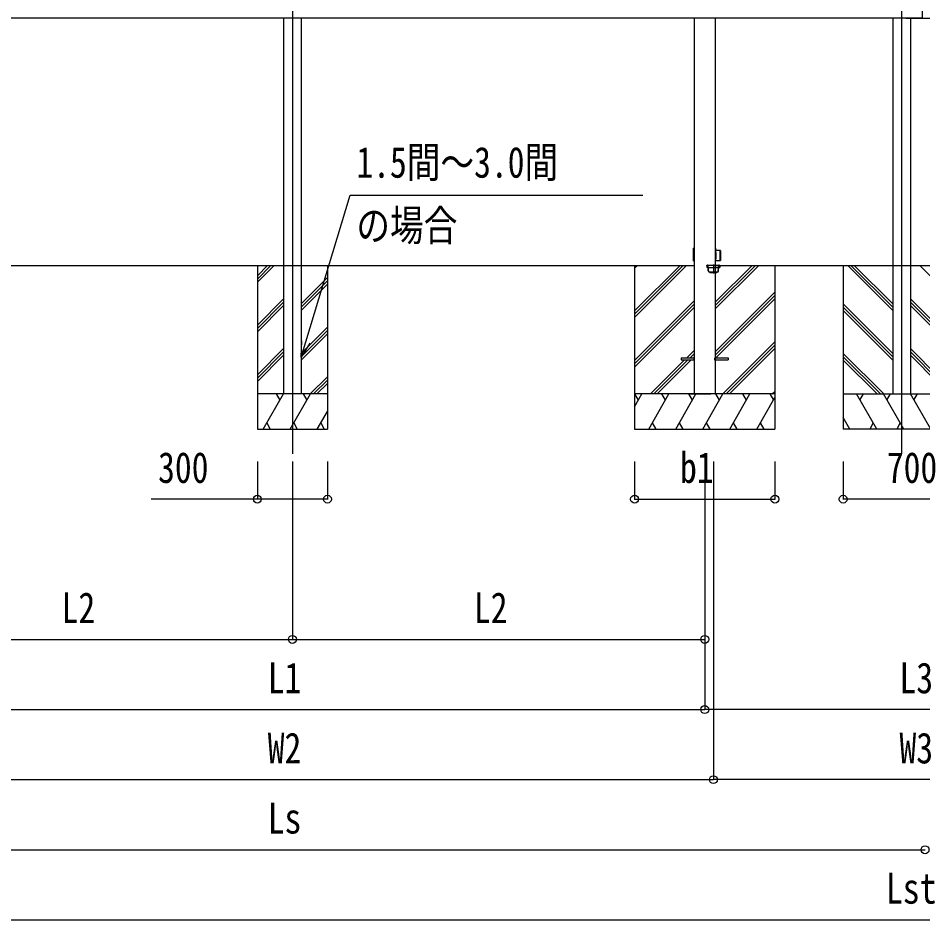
# Model space of a CAD drawing. Units: millimetres, scale not verified. Extents: x -16820 to 16820, y -11881 to 11886.
# Drawn here: x -12951 to -9082, y -7590 to -3732 of the extents above; entities that cross this region are included whole.
import ezdxf
from ezdxf.enums import TextEntityAlignment as Align

# ---------------------------------------------------------------- set-up
doc = ezdxf.new("R2010")
doc.units = ezdxf.units.MM
doc.header["$LTSCALE"] = 40
for name, color, linetype in [('0-4_YKK_12', 2, 'Continuous'), ('0-5_YKK_13', 4, 'Continuous'), ('0-6_YKK_A1', 4, 'Continuous'), ('0-7_YKK_D', 6, 'Continuous'), ('0-9_YSS_K', 3, 'Continuous')]:
    doc.layers.add(name, color=color, linetype=linetype)
doc.styles.add('ＭＳ ゴシック', font='')
doc.styles.get('ＭＳ ゴシック').set_extended_font_data('MS Gothic')

msp = doc.modelspace()

# ---------------------------------------------------------------- linework, layer by layer
at = {"layer": '0-4_YKK_12'}
for p, q in [((-11777.92, -2050.26), (-11777.92, -5596.64)), ((-9172.92, -2050.26), (-9172.92, -5596.64)), ((-9977.92, -4786.36), (-9977.92, -4824.36))]:
    msp.add_line(p, q, dxfattribs=at)
at = {"layer": '0-5_YKK_13'}
for p, q in [((-9083.42, -3733.06), (-9083.42, -3731.76)), ((-9081.86, -3732.96), (-9083.42, -3733.06)), ((-10005.92, -4789.36), (-9949.92, -4789.36)), ((-10001.78, -4791.36), (-10005.42, -4791.36)), ((-10005.42, -4791.36), (-10005.42, -4799.36)), ((-10000.8, -4791.11), (-10001.82, -4791.11)), ((-9999.81, -4813.88), (-10001.79, -4791.27)), ((-9954.06, -4791.36), (-10001.78, -4791.36)), ((-9998.82, -4813.79), (-10000.8, -4791.18)), ((-9957.02, -4813.79), (-9955.05, -4791.18)), ((-9956.03, -4813.88), (-9954.05, -4791.27)), ((-9955.04, -4791.11), (-9954.02, -4791.11)), ((-9950.42, -4791.36), (-9954.06, -4791.36)), ((-9950.42, -4791.36), (-9950.42, -4799.36)), ((-9949.92, -4790.36), (-9949.92, -4789.36)), ((-10001.08, -4799.36), (-10005.42, -4799.36)), ((-10001.08, -4799.36), (-9954.76, -4799.36)), ((-10000.06, -4799.61), (-10001.06, -4799.61)), ((-9993.84, -4818.36), (-9961.61, -4818.36)), ((-9962, -4819.36), (-9993.84, -4819.36)), ((-9962.92, -4821.36), (-9962.92, -4819.36)), ((-9955.78, -4799.61), (-9954.78, -4799.61)), ((-9954.76, -4799.36), (-9950.42, -4799.36))]:
    msp.add_line(p, q, dxfattribs=at)
for points in [[(-9949.92, -4790.36), (-10005.92, -4790.36), (-10005.92, -4789.36)], [(-9992.92, -4819.36), (-9992.92, -4821.36), (-9962.92, -4821.36)]]:
    msp.add_lwpolyline(points, dxfattribs=at)
for centre, radius, start, end in [((-10002.79, -4791.36), 2, 5, 90), ((-10002.79, -4791.36), 1, 5, 90), ((-9953.05, -4791.36), 2, 90, 175), ((-9953.05, -4791.36), 1, 90, 175), ((-9993.84, -4813.36), 6, 185, 270), ((-9993.84, -4813.36), 5, 185, 270), ((-9962, -4813.36), 5, 270, 355), ((-9962, -4813.36), 6, 270, 355)]:
    msp.add_arc(centre, radius, start, end, dxfattribs=at)
at = {"layer": '0-6_YKK_A1'}
for p, q in [((-9083.42, -3732.76), (-9083.42, -3608.76)), ((-11815.42, -3732.76), (-11815.42, -5340.36)), ((-11740.42, -3732.76), (-11740.42, -5340.36)), ((-10060.12, -3732.76), (-10060.12, -5340.36)), ((-9969.72, -3732.76), (-9969.72, -5340.36)), ((-9210.42, -3732.76), (-9210.42, -5340.36)), ((-9154.31, -3732.76), (-8992.14, -3732.76)), ((-9135.42, -3732.76), (-9135.42, -5340.36)), ((-10061.84, -4715.86), (-10061.14, -4715.86)), ((-10061.14, -4716.15), (-10061.42, -4748.11)), ((-10061.14, -4715.86), (-10060.12, -4715.86)), ((-10061.14, -4715.86), (-10061.14, -4716.15)), ((-10060.12, -4716.15), (-10061.14, -4716.15)), ((-9969.2, -4716.15), (-9969.72, -4716.15)), ((-9969.2, -4715.86), (-9969.2, -4716.15)), ((-9969.04, -4734.57), (-9969.2, -4716.15)), ((-9968.2, -4716.15), (-9968.05, -4733.44)), ((-10061.42, -4748.11), (-10062.42, -4748.11)), ((-10061.42, -4748.11), (-10061.23, -4770.06)), ((-10060.12, -4748.11), (-10061.42, -4748.11)), ((-9967.92, -4748.11), (-9969.72, -4748.11)), ((-9948.22, -4727.1), (-9968.11, -4726.75)), ((-9967.8, -4734.6), (-9967.92, -4748.11)), ((-9967.92, -4748.11), (-9967.8, -4761.61)), ((-9948.22, -4748.11), (-9948.22, -4727.1)), ((-9948.22, -4769.11), (-9948.22, -4748.11)), ((-9947.92, -4727.4), (-9947.92, -4768.81)), ((-13495.72, -4790.36), (-10060.12, -4790.36)), ((-11927.92, -4790.36), (-11927.92, -5490.36)), ((-11927.92, -4834.34), (-11883.94, -4790.36)), ((-11927.92, -4848.48), (-11869.8, -4790.36)), ((-11927.92, -4862.62), (-11855.66, -4790.36)), ((-11627.92, -4790.36), (-11627.92, -5490.36)), ((-10314.67, -4790.36), (-10314.67, -5490.36)), ((-10314.67, -4984.53), (-10120.49, -4790.36)), ((-10314.67, -4998.68), (-10106.35, -4790.36)), ((-10314.67, -5012.82), (-10092.21, -4790.36)), ((-10314.67, -4800.69), (-10304.34, -4790.36)), ((-10061.23, -4770.36), (-10061.93, -4770.36)), ((-10061.23, -4770.06), (-10060.12, -4770.06)), ((-10061.23, -4770.36), (-10061.23, -4770.06)), ((-10060.12, -4770.36), (-10061.23, -4770.36)), ((-9969.72, -4770.06), (-9969.11, -4770.06)), ((-9969.11, -4770.36), (-9969.72, -4770.36)), ((-9969.72, -4790.36), (-8183.12, -4790.36)), ((-9969.47, -4975.99), (-9783.84, -4790.36)), ((-9969.47, -4961.84), (-9797.98, -4790.36)), ((-9969.47, -4947.7), (-9812.12, -4790.36)), ((-9969.11, -4770.06), (-9969.04, -4761.65)), ((-9969.11, -4770.36), (-9969.11, -4770.06)), ((-9968.41, -4770.36), (-9969.11, -4770.36)), ((-9968.05, -4762.77), (-9968.11, -4770.06)), ((-9968.11, -4769.46), (-9948.22, -4769.11)), ((-9714.67, -4790.36), (-9714.67, -5490.36)), ((-9422.92, -4790.36), (-9422.92, -5490.36)), ((-9210.42, -4983.49), (-9403.55, -4790.36)), ((-9210.42, -4969.34), (-9389.41, -4790.36)), ((-9210.42, -4955.2), (-9375.27, -4790.36)), ((-8722.92, -5162.62), (-9095.18, -4790.36)), ((-11740.42, -4955.2), (-11627.92, -4842.7)), ((-11740.42, -4969.34), (-11627.92, -4856.85)), ((-11740.42, -4983.49), (-11627.92, -4870.99)), ((-9969.47, -5159.83), (-9714.67, -4905.03)), ((-11927.92, -5046.47), (-11815.42, -4933.97)), ((-11927.92, -5060.61), (-11815.42, -4948.11)), ((-10314.67, -5196.66), (-10059.87, -4941.87)), ((-9969.47, -5173.97), (-9714.67, -4919.18)), ((-9967.21, -5185.86), (-9714.67, -4933.32)), ((-8729.03, -5340.36), (-9135.42, -4933.97)), ((-8743.17, -5340.36), (-9135.42, -4948.11)), ((-11927.92, -5074.75), (-11815.42, -4962.25)), ((-10314.67, -5210.81), (-10059.87, -4956.01)), ((-10314.67, -5224.95), (-10059.87, -4970.15)), ((-9210.42, -5167.33), (-9422.92, -4954.83)), ((-9210.42, -5181.47), (-9422.92, -4968.98)), ((-9210.42, -5195.62), (-9422.92, -4983.12)), ((-8757.31, -5340.36), (-9135.42, -4962.25)), ((-11740.42, -5167.33), (-11627.92, -5054.83)), ((-11740.42, -5181.47), (-11627.92, -5068.98)), ((-11740.42, -5195.62), (-11627.92, -5083.12)), ((-9937.86, -5340.36), (-9714.67, -5117.17)), ((-9923.72, -5340.36), (-9714.67, -5131.31)), ((-9909.58, -5340.36), (-9714.67, -5145.45)), ((-11927.92, -5258.6), (-11815.42, -5146.1)), ((-11927.92, -5272.74), (-11815.42, -5160.24)), ((-11927.92, -5286.88), (-11815.42, -5174.38)), ((-10091.73, -5185.86), (-10059.87, -5154)), ((-10077.59, -5185.86), (-10059.87, -5168.14)), ((-10063.44, -5185.86), (-10059.87, -5182.28)), ((-9249.53, -5340.36), (-9422.92, -5166.97)), ((-9263.67, -5340.36), (-9422.92, -5181.11)), ((-9017.42, -5264.1), (-9135.42, -5146.1)), ((-9017.42, -5278.24), (-9135.42, -5160.24)), ((-9017.42, -5292.38), (-9135.42, -5174.38)), ((-10246.23, -5340.36), (-10100.73, -5194.86)), ((-10232.09, -5340.36), (-10086.59, -5194.86)), ((-10217.94, -5340.36), (-10072.44, -5194.86)), ((-10114.98, -5185.86), (-10114.98, -5194.86)), ((-10114.98, -5185.86), (-10059.98, -5185.86)), ((-10114.98, -5185.86), (-10114.98, -5194.86)), ((-10114.98, -5185.86), (-10059.98, -5185.86)), ((-10114.98, -5194.86), (-10059.98, -5194.86)), ((-10114.98, -5194.86), (-10059.98, -5194.86)), ((-10058.32, -5185.36), (-10060.12, -5185.36)), ((-10060.12, -5195.34), (-10060.12, -5185.37)), ((-10060.12, -5195.34), (-10060.12, -5185.37)), ((-10060.12, -5195.36), (-10058.32, -5195.36)), ((-10058.32, -5195.34), (-10058.32, -5185.37)), ((-9969.72, -5185.36), (-9971.52, -5185.36)), ((-9971.52, -5195.34), (-9971.52, -5185.37)), ((-9971.52, -5195.36), (-9969.72, -5195.36)), ((-9969.98, -5185.86), (-9914.98, -5185.86)), ((-9969.98, -5185.86), (-9914.98, -5185.86)), ((-9969.98, -5194.86), (-9914.98, -5194.86)), ((-9969.98, -5194.86), (-9914.98, -5194.86)), ((-9969.72, -5195.34), (-9969.72, -5185.37)), ((-9969.72, -5195.34), (-9969.72, -5185.37)), ((-9914.98, -5185.86), (-9914.98, -5194.86)), ((-9914.98, -5185.86), (-9914.98, -5194.86)), ((-9277.81, -5340.36), (-9422.92, -5195.25)), ((-11701.31, -5340.36), (-11627.92, -5266.96)), ((-11687.17, -5340.36), (-11627.92, -5281.11)), ((-11673.03, -5340.36), (-11627.92, -5295.25)), ((-9725.73, -5340.36), (-9714.67, -5329.3)), ((-11627.92, -5340.36), (-11927.92, -5340.36)), ((-11902.43, -5490.36), (-11815.83, -5340.36)), ((-11830.83, -5366.34), (-11845.83, -5340.36)), ((-11786.96, -5490.36), (-11700.36, -5340.36)), ((-11715.36, -5366.34), (-11730.36, -5340.35)), ((-9714.67, -5340.36), (-10314.67, -5340.36)), ((-10314.67, -5394.65), (-10283.32, -5340.36)), ((-10298.32, -5366.34), (-10313.32, -5340.35)), ((-10254.45, -5490.35), (-10167.85, -5340.36)), ((-10182.85, -5366.34), (-10197.85, -5340.36)), ((-10138.98, -5490.36), (-10052.38, -5340.36)), ((-10067.38, -5366.34), (-10082.38, -5340.36)), ((-10079.12, -5340.36), (-10078.62, -5340.36)), ((-10041.12, -5340.36), (-10040.62, -5340.36)), ((-10038.32, -5340.36), (-10038.62, -5340.36)), ((-10038.62, -5340.36), (-10035.62, -5340.36)), ((-10037.42, -5340.36), (-10038.32, -5340.36)), ((-10037.12, -5340.36), (-10037.42, -5340.36)), ((-10023.51, -5490.36), (-9936.91, -5340.36)), ((-9951.91, -5366.34), (-9966.91, -5340.35)), ((-9908.04, -5490.36), (-9821.44, -5340.36)), ((-9836.44, -5366.34), (-9851.44, -5340.36)), ((-9792.57, -5490.36), (-9714.67, -5355.42)), ((-9735.97, -5340.36), (-9720.97, -5366.34)), ((-9422.92, -5340.36), (-8722.92, -5340.36)), ((-9279.35, -5490.36), (-9365.95, -5340.36)), ((-9350.95, -5366.34), (-9335.95, -5340.35)), ((-9163.88, -5490.36), (-9250.48, -5340.36)), ((-9235.48, -5366.34), (-9220.48, -5340.35)), ((-9048.41, -5490.36), (-9135.01, -5340.36)), ((-9120.01, -5366.34), (-9105.01, -5340.36)), ((-11671.49, -5490.36), (-11627.92, -5414.88)), ((-9394.82, -5490.36), (-9422.92, -5441.68)), ((-11927.92, -5490.36), (-11627.92, -5490.36)), ((-11887.43, -5464.38), (-11872.44, -5490.36)), ((-11771.96, -5464.38), (-11756.97, -5490.36)), ((-11656.5, -5464.38), (-11641.5, -5490.36)), ((-10314.67, -5490.36), (-9714.67, -5490.36)), ((-10239.46, -5464.38), (-10224.46, -5490.35)), ((-10123.98, -5464.37), (-10108.99, -5490.36)), ((-10008.51, -5464.38), (-9993.52, -5490.36)), ((-9893.05, -5464.38), (-9878.05, -5490.36)), ((-9777.58, -5464.38), (-9762.58, -5490.36)), ((-8722.92, -5490.36), (-9422.92, -5490.36)), ((-9294.35, -5464.38), (-9309.35, -5490.36)), ((-9178.88, -5464.38), (-9193.88, -5490.36))]:
    msp.add_line(p, q, dxfattribs=at)
for points in [[(-9083.42, -3732.76), (-14472.04, -3732.76), (-14472.42, -3608.76)], [(-10062.23, -4770.06), (-10062.42, -4748.11), (-10062.14, -4716.15)], [(-9969.72, -4715.86), (-9969.2, -4715.86), (-9968.5, -4715.86)], [(-9969.04, -4734.57), (-9968.04, -4734.59), (-9967.8, -4734.6)], [(-9969.04, -4761.65), (-9968.04, -4761.62), (-9967.8, -4761.61)], [(-10078.62, -5340.36), (-9989.22, -5340.36), (-9988.72, -5340.36)], [(-10040.62, -5340.36), (-10041.12, -5340.36), (-10040.82, -5340.36), (-10038.92, -5340.36), (-10038.62, -5340.36), (-10038.92, -5340.36), (-10039.02, -5340.36)], [(-10039.02, -5340.36), (-10039.32, -5340.36), (-10039.02, -5340.36), (-10037.62, -5340.36), (-10037.12, -5340.36)], [(-10035.92, -5340.36), (-10038.92, -5340.36), (-10038.62, -5340.36), (-10036.72, -5340.36), (-10036.42, -5340.36), (-10036.72, -5340.36), (-10039.02, -5340.36), (-10039.32, -5340.36), (-10039.23, -5340.36), (-10039.01, -5340.36), (-10038.92, -5340.36), (-10038.88, -5340.36), (-10036.46, -5340.36), (-10036.42, -5340.36), (-10033.42, -5340.36), (-10032.29, -5340.36), (-10032.03, -5340.36), (-10030.82, -5340.36), (-10030.56, -5340.36)]]:
    msp.add_lwpolyline(points, dxfattribs=at)
for centre, radius, start, end in [((-10061.84, -4716.16), 0.3, 90, 179.5), ((-9968.5, -4716.16), 0.3, 0.5, 90), ((-9969.08, -4733.53), 1.04, 272.34943, 4.76455), ((-9948.22, -4727.4), 0.3, 0, 89), ((-10061.93, -4770.06), 0.3, 180.5, 270), ((-9969.1, -4762.7), 1.05, 356.22953, 86.65649), ((-9968.41, -4770.06), 0.3, 270, 359.5), ((-9948.22, -4768.81), 0.3, 271, 0)]:
    msp.add_arc(centre, radius, start, end, dxfattribs=at)
for centre, start_param, end_param in [((-10061.14, -4716.16), 4.7124491, 6.2831693), ((-9969.2, -4716.16), 3.1416086, 4.7123288), ((-10061.23, -4770.06), 0.000016, 1.5707362), ((-9969.11, -4770.06), 1.5708565, 3.1415767)]:
    msp.add_ellipse(centre, major_axis=(-1, 0), ratio=0.002618, start_param=start_param, end_param=end_param, dxfattribs=at)
at = {"layer": '0-7_YKK_D'}
for p, q in [((-11927.92, -5628.8), (-11927.92, -5791.36)), ((-11777.92, -5628.8), (-11777.92, -6391.36)), ((-11777.92, -5628.8), (-11777.92, -6391.36)), ((-11627.92, -5628.8), (-11627.92, -5791.36)), ((-10314.78, -5628.8), (-10314.78, -5791.36)), ((-10014.92, -5628.8), (-10014.92, -6691.36)), ((-10014.92, -5628.8), (-10014.92, -6691.36)), ((-10014.92, -5628.8), (-10014.92, -6391.36)), ((-9977.92, -5628.8), (-9977.92, -6991.36)), ((-9977.92, -5628.8), (-9977.92, -6991.36)), ((-9714.78, -5628.8), (-9714.78, -5791.36)), ((-9422.92, -5628.8), (-9422.92, -5791.36)), ((-10314.78, -5790.36), (-9714.78, -5790.36)), ((-8722.92, -5790.36), (-9422.92, -5790.36)), ((-13540.92, -6390.36), (-11777.92, -6390.36)), ((-11777.92, -6390.36), (-10014.92, -6390.36)), ((-13540.92, -6690.36), (-10014.92, -6690.36)), ((-8137.92, -6690.36), (-10014.92, -6690.36)), ((-13577.92, -6990.36), (-9977.92, -6990.36)), ((-8174.92, -6990.36), (-9977.92, -6990.36)), ((-14482.92, -7290.36), (-9072.83, -7290.36)), ((-14282.92, -7590.36), (-3869.92, -7590.36))]:
    msp.add_line(p, q, dxfattribs=at)
for points in [[(-11740.42, -5182.98), (-11720.67, -5117.91), (-11530.26, -4490.36), (-10280.02, -4490.36)], [(-11703.24, -5123.2), (-11740.42, -5182.98), (-11738.11, -5112.62)], [(-11627.92, -5790.36), (-11927.92, -5790.36), (-12382.32, -5790.36)]]:
    msp.add_lwpolyline(points, dxfattribs=at)
for centre in [(-11927.92, -5790.36), (-11627.92, -5790.36), (-10314.78, -5790.36), (-9714.78, -5790.36), (-9422.92, -5790.36), (-11777.92, -6390.36), (-11777.92, -6390.36), (-10014.92, -6390.36), (-10014.92, -6690.36), (-10014.92, -6690.36), (-9977.92, -6990.36), (-9977.92, -6990.36), (-9072.83, -7290.36), (-9072.83, -7290.36)]:
    msp.add_circle(centre, 17, dxfattribs=at)
at = {"layer": '0-9_YSS_K'}
for radius in [1, 0.667, 0.333]:
    msp.add_arc((-10001.08, -4799.36), radius, 180, 275, dxfattribs=at)

# ---------------------------------------------------------------- texts
at = {"layer": '0-7_YKK_D', "style": 'ＭＳ ゴシック', "width": 0.8}
for s, p in [('1.5間～3.0間', (-11504.58, -4454.67)), ('の場合', (-11504.58, -4724.67)), ('300', (-12352.32, -5760.36)), ('b1', (-10120.38, -5760.36)), ('700', (-9236.12, -5760.36)), ('L2', (-12765.02, -6360.36)), ('L2', (-11002.02, -6360.36)), ('L1', (-11883.52, -6660.36)), ('L3', (-9182.02, -6660.36)), ('W2', (-11883.52, -6960.36)), ('W3', (-9182.02, -6960.36)), ('Ls', (-11883.48, -7260.36)), ('Lst', (-9239.62, -7560.36))]:
    msp.add_text(s, height=132, dxfattribs=at).set_placement(p, align=Align.BOTTOM_LEFT)

doc.saveas('drawing.dxf')
